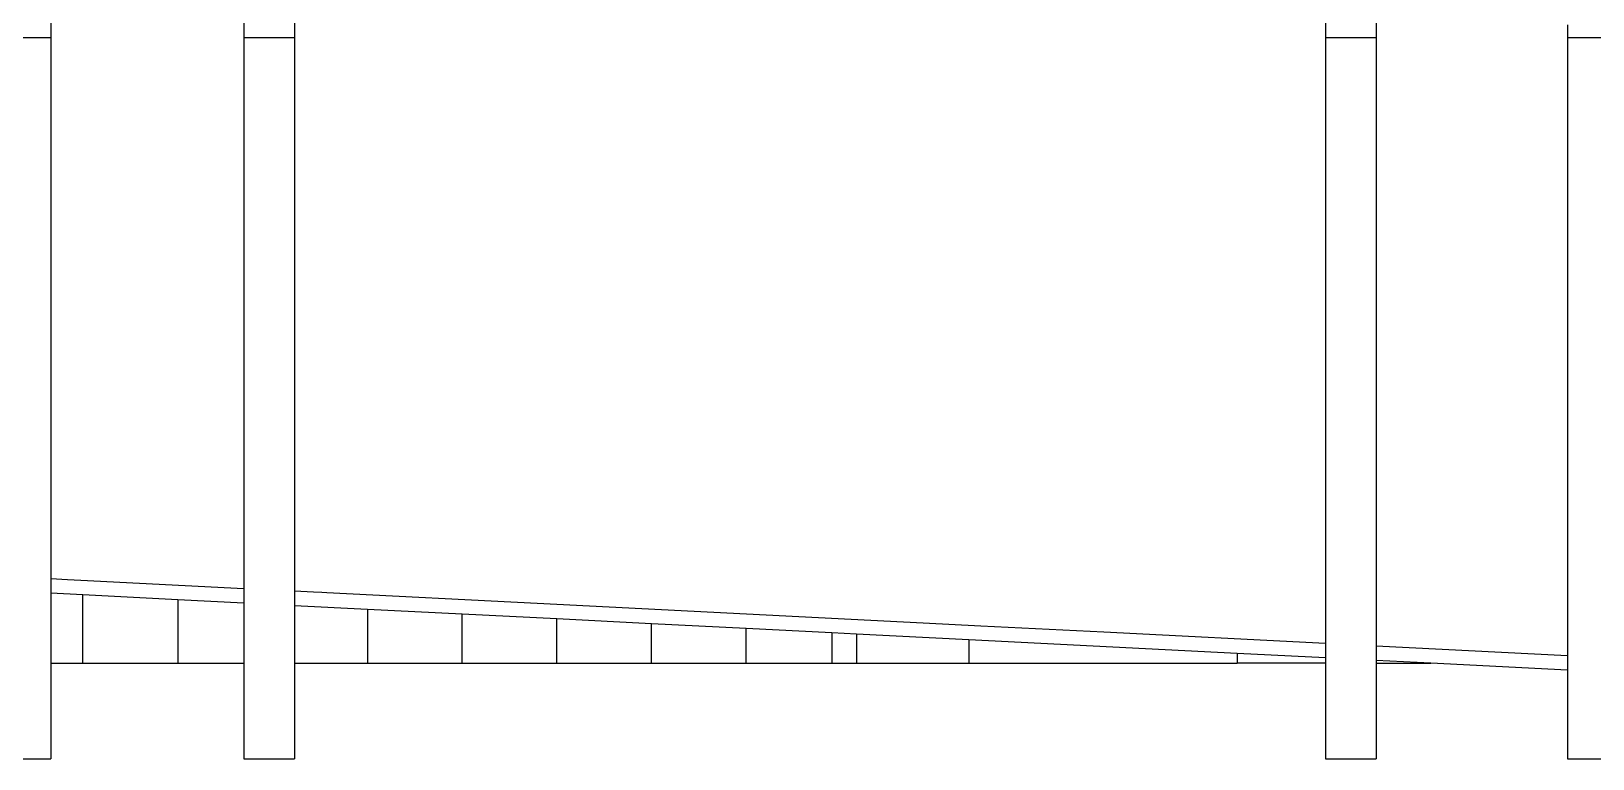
# Model space of a CAD drawing. Header units: metres. Extents: x -53 to 53, y -14 to 13.
# Drawn here: x -22.92 to -1.26, y -12.26 to -2.17 of the extents above; entities that cross this region are included whole.
import ezdxf

# ---------------------------------------------------------------- set-up
doc = ezdxf.new("R2010")
doc.units = ezdxf.units.M

msp = doc.modelspace()

# ---------------------------------------------------------------- linework, layer by layer
for p, q in [((-22.645, -1.688), (-22.645, -2.258)), ((-19.967, -1.688), (-19.967, -2.258)), ((-19.267, -1.688), (-19.267, -2.258)), ((-4.967, -1.693), (-4.967, -2.258)), ((-4.267, -1.775), (-4.267, -2.258)), ((-1.611, -2.085), (-1.611, -2.258)), ((-23.345, -2.258), (-22.645, -2.258)), ((-22.645, -2.258), (-22.645, -9.432)), ((-19.967, -2.258), (-19.267, -2.258)), ((-19.967, -2.258), (-19.967, -6.803)), ((-19.267, -2.258), (-19.267, -9.081)), ((-4.967, -2.258), (-4.267, -2.258)), ((-4.967, -2.258), (-4.967, -7.614)), ((-4.267, -2.258), (-4.267, -6.957)), ((-1.611, -2.258), (-0.911, -2.258)), ((-1.611, -2.258), (-1.611, -4.463)), ((-1.611, -4.463), (-1.611, -10.83)), ((-19.967, -6.803), (-19.967, -9.9)), ((-4.267, -6.957), (-4.267, -10.696)), ((-4.967, -7.614), (-4.967, -10.66)), ((-19.267, -9.081), (-19.267, -9.935)), ((-22.645, -9.432), (-22.645, -9.764)), ((-22.414, -9.776), (-22.645, -9.764)), ((-22.645, -9.764), (-22.645, -9.964)), ((-22.229, -9.785), (-22.414, -9.776)), ((-19.967, -9.9), (-22.229, -9.785)), ((-19.967, -9.9), (-19.967, -10.1)), ((-19, -9.949), (-19.267, -9.935)), ((-19.267, -9.935), (-19.267, -10.136)), ((-18.885, -9.955), (-19, -9.949)), ((-18.818, -9.958), (-18.885, -9.955)), ((-15.902, -10.106), (-18.818, -9.958)), ((-22.201, -9.987), (-22.645, -9.964)), ((-22.645, -9.964), (-22.645, -10.934)), ((-22.201, -10.934), (-22.201, -9.987)), ((-20.885, -10.054), (-22.201, -9.987)), ((-20.885, -10.054), (-20.885, -10.934)), ((-19.967, -10.1), (-20.885, -10.054)), ((-19.967, -10.1), (-19.967, -10.934)), ((-19.267, -10.136), (-19.267, -10.934)), ((-18.254, -10.187), (-19.267, -10.136)), ((-10.549, -10.377), (-15.902, -10.106)), ((-18.254, -10.187), (-18.254, -10.934)), ((-16.939, -10.254), (-18.254, -10.187)), ((-16.939, -10.934), (-16.939, -10.254)), ((-15.626, -10.32), (-16.939, -10.254)), ((-15.626, -10.934), (-15.626, -10.32)), ((-14.313, -10.387), (-15.626, -10.32)), ((-14.313, -10.934), (-14.313, -10.387)), ((-13.002, -10.453), (-14.313, -10.387)), ((-9.746, -10.418), (-10.549, -10.377)), ((-13.002, -10.934), (-13.002, -10.453)), ((-11.815, -10.513), (-13.002, -10.453)), ((-11.815, -10.513), (-11.815, -10.934)), ((-11.473, -10.531), (-11.815, -10.513)), ((-11.473, -10.531), (-11.473, -10.934)), ((-9.915, -10.61), (-11.473, -10.531)), ((-9.915, -10.61), (-9.915, -10.934)), ((-6.192, -10.798), (-9.915, -10.61)), ((-8.044, -10.504), (-9.746, -10.418)), ((-4.967, -10.66), (-8.044, -10.504)), ((-6.192, -10.798), (-6.192, -10.934)), ((-4.967, -10.861), (-6.192, -10.798)), ((-4.967, -10.66), (-4.967, -10.861)), ((-1.611, -10.83), (-4.267, -10.696)), ((-4.267, -10.696), (-4.267, -10.896)), ((-22.645, -10.934), (-22.201, -10.934)), ((-22.645, -10.934), (-22.645, -12.258)), ((-22.201, -10.934), (-20.885, -10.934)), ((-20.885, -10.934), (-19.967, -10.934)), ((-19.967, -10.934), (-19.967, -12.258)), ((-19.267, -10.934), (-18.254, -10.934)), ((-19.267, -10.934), (-19.267, -12.258)), ((-18.254, -10.934), (-16.939, -10.934)), ((-16.939, -10.934), (-15.626, -10.934)), ((-15.626, -10.934), (-14.313, -10.934)), ((-14.313, -10.934), (-13.002, -10.934)), ((-13.002, -10.934), (-11.815, -10.934)), ((-11.815, -10.934), (-11.473, -10.934)), ((-11.473, -10.934), (-9.915, -10.934)), ((-9.915, -10.934), (-6.192, -10.934)), ((-4.967, -10.934), (-6.192, -10.934)), ((-4.967, -10.861), (-4.967, -10.934)), ((-4.967, -10.934), (-4.967, -12.258)), ((-3.51, -10.934), (-4.267, -10.896)), ((-4.267, -10.896), (-4.267, -10.934)), ((-4.267, -10.934), (-4.267, -12.258)), ((-4.267, -10.934), (-3.51, -10.934)), ((-1.611, -11.031), (-3.51, -10.934)), ((-1.611, -10.83), (-1.611, -11.031)), ((-1.611, -11.031), (-1.611, -12.258)), ((-23.345, -12.258), (-22.645, -12.258)), ((-19.967, -12.258), (-19.267, -12.258)), ((-4.967, -12.258), (-4.267, -12.258)), ((-1.611, -12.258), (-0.911, -12.258))]:
    msp.add_line(p, q)

doc.saveas('drawing.dxf')
